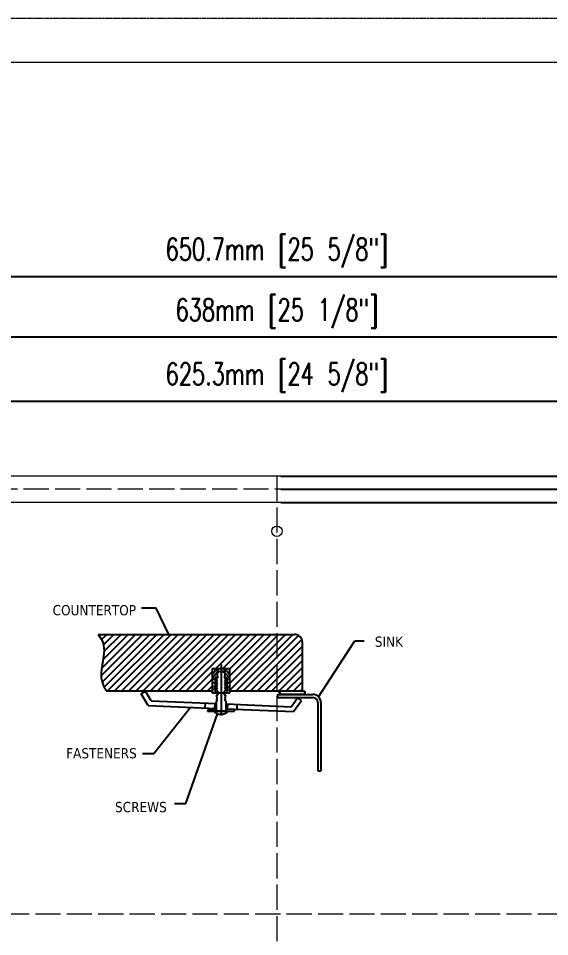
# Model space of a CAD drawing. Header units: millimetres. Extents: x 222 to 1427, y 261 to 1107.
# Drawn here: x 648.6 to 902.4, y 668.8 to 1107 of the extents above; entities that cross this region are included whole.
import ezdxf

# ---------------------------------------------------------------- set-up
doc = ezdxf.new("R2010")
doc.units = ezdxf.units.MM
doc.linetypes.add('ACAD_ISO02W100', pattern=[15, 12, -3])
doc.linetypes.add('PHANTOM2', pattern=[1.25, 0.625, -0.125, 0.125, -0.125, 0.125, -0.125])
doc.layers.add('CONT', color=7, linetype='Continuous')
for name, color, linetype, lineweight in [('文字', 3, 'Continuous', 30), ('細實線', 1, 'Continuous', 13), ('虚线', 2, 'ACAD_ISO02W100', 30)]:
    doc.layers.add(name, color=color, linetype=linetype, lineweight=lineweight)
doc.layers.add('裝訂區域', color=6, linetype='PHANTOM2', lineweight=13, plot=False)
doc.styles.add('DIM', font='txt.shx', dxfattribs={"width": 0.7, "bigfont": 'chineset.shx'})
doc.styles.get("Standard").update_dxf_attribs({"font": 'arial.ttf'})
doc.dimstyles.new('mm+in', dxfattribs={"dimscale": 3, "dimtxt": 3.5, "dimasz": 2.5, "dimexe": 1.25, "dimexo": 0.625, "dimgap": 2, "dimtad": 1, "dimtoh": 1, "dimdsep": 46, "dimtxsty": 'DIM', "dimcen": 0, "dimclrd": 1, "dimclre": 1, "dimclrt": 3, "dimadec": 0, "dimazin": 0, "dimtfac": 1, "dimtofl": 0, "dimtmove": 0, "dimatfit": 3, "dimfxl": 1, "dimlwd": -1, "dimarcsym": 0})

# ---------------------------------------------------------------- blocks, each defined once
blk = doc.blocks.new('*D20')
at = {"color": 1, "lineweight": -2}
for p, q in [((774.03, 875.92), (1139.02, 875.92)), ((774.03, 483.62), (1139.02, 483.62))]:
    blk.add_line(p, q, dxfattribs=at)
at = {"color": 1}
blk.add_line((1135.27, 868.42), (1135.27, 491.12), dxfattribs=at)
for points in [[(1136.52, 868.42), (1134.02, 868.42), (1135.27, 875.92)], [(1134.02, 491.12), (1136.52, 491.12), (1135.27, 483.62)]]:
    blk.add_solid(points, dxfattribs=at)
at = {"layer": 'Defpoints', "color": 0}
for p in [(772.15, 875.92), (772.15, 483.62), (1135.27, 483.62)]:
    blk.add_point(p, dxfattribs=at)
at = {"color": 3, "lineweight": 0, "insert": (1124.02, 679.77), "char_height": 10.5, "attachment_point": 5, "rotation": 90, "style": 'DIM'}
blk.add_mtext('392.3mm [15 7/16"]', dxfattribs=at)
blk = doc.blocks.new('*D21')
at = {"color": 1, "lineweight": -2}
for p, q in [((774.03, 882.27), (1172.57, 882.27)), ((774.03, 477.27), (1172.57, 477.27))]:
    blk.add_line(p, q, dxfattribs=at)
at = {"color": 1}
blk.add_line((1168.82, 874.77), (1168.82, 484.77), dxfattribs=at)
for points in [[(1170.07, 874.77), (1167.57, 874.77), (1168.82, 882.27)], [(1167.57, 484.77), (1170.07, 484.77), (1168.82, 477.27)]]:
    blk.add_solid(points, dxfattribs=at)
at = {"layer": 'Defpoints', "color": 0}
for p in [(772.15, 882.27), (772.15, 477.27), (1168.82, 477.27)]:
    blk.add_point(p, dxfattribs=at)
at = {"color": 3, "lineweight": 0, "insert": (1157.57, 679.77), "char_height": 10.5, "attachment_point": 5, "rotation": 90, "style": 'DIM'}
blk.add_mtext('405mm [15 15/16"]', dxfattribs=at)
blk = doc.blocks.new('*D22')
at = {"color": 1, "lineweight": -2}
for p, q in [((774.03, 888.62), (1211.26, 888.62)), ((774.03, 470.92), (1211.26, 470.92))]:
    blk.add_line(p, q, dxfattribs=at)
at = {"color": 1}
blk.add_line((1207.51, 881.12), (1207.51, 478.42), dxfattribs=at)
for points in [[(1208.76, 881.12), (1206.26, 881.12), (1207.51, 888.62)], [(1206.26, 478.42), (1208.76, 478.42), (1207.51, 470.92)]]:
    blk.add_solid(points, dxfattribs=at)
at = {"layer": 'Defpoints', "color": 0}
for p in [(772.15, 888.62), (772.15, 470.92), (1207.51, 470.92)]:
    blk.add_point(p, dxfattribs=at)
at = {"color": 3, "lineweight": 0, "insert": (1196.26, 679.77), "char_height": 10.5, "attachment_point": 5, "rotation": 90, "style": 'DIM'}
blk.add_mtext('417.7mm [16 7/16"]', dxfattribs=at)
blk = doc.blocks.new('*D23')
at = {"color": 1, "lineweight": -2}
for p, q in [((459.5, 681.65), (459.5, 928.06)), ((1084.8, 681.65), (1084.8, 928.06))]:
    blk.add_line(p, q, dxfattribs=at)
at = {"color": 1}
blk.add_line((467, 924.31), (1077.3, 924.31), dxfattribs=at)
for points in [[(467, 925.56), (467, 923.06), (459.5, 924.31)], [(1077.3, 923.06), (1077.3, 925.56), (1084.8, 924.31)]]:
    blk.add_solid(points, dxfattribs=at)
at = {"layer": 'Defpoints', "color": 0}
for p in [(1084.8, 924.31), (459.5, 679.77), (1084.8, 679.77)]:
    blk.add_point(p, dxfattribs=at)
at = {"color": 3, "lineweight": 0, "insert": (772.15, 935.56), "char_height": 10.5, "attachment_point": 5, "style": 'DIM'}
blk.add_mtext('625.3mm [24 5/8"]', dxfattribs=at)
blk = doc.blocks.new('*D24')
at = {"color": 1, "lineweight": -2}
for p, q in [((453.15, 681.65), (453.15, 958.73)), ((1091.15, 681.65), (1091.15, 958.73))]:
    blk.add_line(p, q, dxfattribs=at)
at = {"color": 1}
blk.add_line((460.65, 954.98), (1083.65, 954.98), dxfattribs=at)
for points in [[(460.65, 956.23), (460.65, 953.73), (453.15, 954.98)], [(1083.65, 953.73), (1083.65, 956.23), (1091.15, 954.98)]]:
    blk.add_solid(points, dxfattribs=at)
at = {"layer": 'Defpoints', "color": 0}
for p in [(1091.15, 954.98), (453.15, 679.77), (1091.15, 679.77)]:
    blk.add_point(p, dxfattribs=at)
at = {"color": 3, "lineweight": 0, "insert": (772.15, 966.23), "char_height": 10.5, "attachment_point": 5, "style": 'DIM'}
blk.add_mtext('638mm [25 1/8"]', dxfattribs=at)
blk = doc.blocks.new('*D25')
at = {"color": 1, "lineweight": -2}
for p, q in [((446.8, 681.65), (446.8, 987.61)), ((1097.5, 681.65), (1097.5, 987.61))]:
    blk.add_line(p, q, dxfattribs=at)
at = {"color": 1}
blk.add_line((454.3, 983.86), (1090, 983.86), dxfattribs=at)
for points in [[(454.3, 985.11), (454.3, 982.61), (446.8, 983.86)], [(1090, 982.61), (1090, 985.11), (1097.5, 983.86)]]:
    blk.add_solid(points, dxfattribs=at)
at = {"layer": 'Defpoints', "color": 0}
for p in [(1097.5, 983.86), (446.8, 679.77), (1097.5, 679.77)]:
    blk.add_point(p, dxfattribs=at)
at = {"color": 3, "lineweight": 0, "insert": (772.15, 995.11), "char_height": 10.5, "attachment_point": 5, "style": 'DIM'}
blk.add_mtext('650.7mm [25 5/8"]', dxfattribs=at)
blk = doc.blocks.new('efw')
at = {"layer": 'CONT', "lineweight": 25}
h = blk.add_hatch(dxfattribs=at)
h.set_pattern_fill('ANSI31', color=256, scale=0.808315, style=0)
h.set_pattern_definition([(45, (-2535.7435, -4394.8292), (-1.814719, 1.814719), [])])
edge = h.paths.add_edge_path()
edge.add_arc((-1986.41, -4346.4), 4.04, 0, 90)
edge.add_line((-1986.41, -4342.36), (-2086.08, -4342.36))
edge.add_spline(control_points=[(-2086.08, -4342.36), (-2085.3, -4343.42), (-2080.2, -4350.35), (-2087.26, -4362.29), (-2082.56, -4369.84), (-2081.7, -4371.22)], knot_values=[0, 0, 0, 0, 4.788302, 31.211075, 37.135874, 37.135874, 37.135874, 37.135874], degree=3, periodic=0)
edge.add_line((-2081.7, -4371.22), (-2028.11, -4371.22))
edge.add_line((-2028.11, -4371.22), (-2028.11, -4359.65))
edge.add_line((-2028.11, -4359.65), (-2019.24, -4359.65))
edge.add_line((-2019.24, -4359.65), (-2019.24, -4371.22))
edge.add_line((-2019.24, -4371.22), (-1982.37, -4371.22))
edge.add_line((-1982.37, -4371.22), (-1982.37, -4346.4))
at = {"lineweight": 25}
for p, q in [((-2064.15, -4372.49), (-2062.07, -4371.24)), ((-2031.7, -4377.23), (-2031.8, -4379.65)), ((-2026.85, -4377.43), (-2026.95, -4379.85)), ((-2020.39, -4377.7), (-2020.49, -4380.13)), ((-2015.55, -4377.91), (-2015.65, -4380.33)), ((-1982.81, -4375.9), (-1984.78, -4374.49))]:
    blk.add_line(p, q, dxfattribs=at)
at = {"layer": 'CONT', "lineweight": 25}
for p, q in [((-2056.53, -4329.02), (-2063.98, -4329.02)), ((-2050.18, -4342.36), (-2056.53, -4329.02)), ((-2086.08, -4342.36), (-1986.41, -4342.36)), ((-1974.1, -4374.02), (-1955.69, -4345.68)), ((-1955.69, -4345.68), (-1950.91, -4345.68)), ((-1982.37, -4371.22), (-1982.37, -4346.4)), ((-2028.11, -4359.65), (-2019.24, -4359.65)), ((-2025.83, -4359.65), (-2028.11, -4363)), ((-2028.11, -4359.65), (-2028.11, -4372.07)), ((-2025.05, -4359.65), (-2025.05, -4360.54)), ((-2023.67, -4357.69), (-2023.67, -4383.58)), ((-2022.3, -4359.65), (-2022.3, -4360.54)), ((-2021.51, -4359.65), (-2019.24, -4363)), ((-2019.24, -4372.07), (-2019.24, -4359.65)), ((-2028.11, -4364.6), (-2025.63, -4361.48)), ((-2025.44, -4364.2), (-2026.62, -4364.21)), ((-2026.62, -4364.21), (-2026.62, -4372.07)), ((-2025.05, -4360.54), (-2025.63, -4360.54)), ((-2022.3, -4360.54), (-2021.72, -4360.54)), ((-2021.9, -4364.2), (-2020.73, -4364.21)), ((-2019.24, -4364.6), (-2021.72, -4361.95)), ((-2020.73, -4364.21), (-2020.73, -4372.07)), ((-2026.62, -4365.14), (-2028.11, -4365.14)), ((-2026.62, -4366.87), (-2028.11, -4366.87)), ((-2026.62, -4368.89), (-2028.11, -4368.89)), ((-2025.41, -4364.44), (-2026.08, -4365.09)), ((-2025.41, -4365.74), (-2026.08, -4365.09)), ((-2025.41, -4365.74), (-2026.08, -4366.39)), ((-2025.41, -4367.05), (-2026.08, -4366.39)), ((-2025.41, -4367.05), (-2026.08, -4367.7)), ((-2025.41, -4368.35), (-2026.08, -4367.7)), ((-2025.41, -4368.35), (-2026.08, -4369)), ((-2025.41, -4369.65), (-2026.08, -4369)), ((-2021.93, -4364.44), (-2021.26, -4365.09)), ((-2021.93, -4365.74), (-2021.26, -4365.09)), ((-2021.93, -4365.74), (-2021.26, -4366.39)), ((-2021.93, -4367.05), (-2021.26, -4366.39)), ((-2021.93, -4367.05), (-2021.26, -4367.7)), ((-2021.93, -4368.35), (-2021.26, -4367.7)), ((-2021.93, -4368.35), (-2021.26, -4369)), ((-2021.93, -4369.65), (-2021.26, -4369)), ((-2020.73, -4365.14), (-2019.24, -4365.14)), ((-2020.73, -4366.87), (-2019.24, -4366.87)), ((-2020.73, -4368.89), (-2019.24, -4368.89)), ((-2028.07, -4371.22), (-2081.7, -4371.22)), ((-2060.6, -4378.44), (-2064.15, -4372.49)), ((-2059.19, -4376.08), (-2062.07, -4371.24)), ((-2026.62, -4370.28), (-2028.11, -4370.28)), ((-2028.11, -4372.07), (-2019.24, -4372.07)), ((-2025.42, -4369.63), (-2026.1, -4370.28)), ((-2024.93, -4372.07), (-2026.1, -4370.28)), ((-2024.93, -4372.07), (-2026.1, -4373.86)), ((-2022.41, -4372.07), (-2021.25, -4370.28)), ((-2022.41, -4372.07), (-2021.25, -4373.86)), ((-2021.92, -4369.63), (-2021.25, -4370.28)), ((-2020.73, -4370.28), (-2019.24, -4370.28)), ((-1982.37, -4371.22), (-2019.24, -4371.22)), ((-1994.97, -4372.84), (-1976.96, -4372.84)), ((-1994.97, -4372.84), (-1994.97, -4374.46)), ((-1993.23, -4372.84), (-1994.34, -4371.22)), ((-1981.09, -4372.84), (-1993.23, -4372.84)), ((-1982.37, -4371.22), (-1981.09, -4371.22)), ((-1981.09, -4371.22), (-1981.09, -4372.84)), ((-2059.19, -4376.08), (-2026.11, -4377.46)), ((-2025.41, -4375.8), (-2026.11, -4376.29)), ((-2026.11, -4376.29), (-2026.11, -4381.08)), ((-2025.42, -4374.51), (-2026.1, -4373.86)), ((-2025.41, -4374.5), (-2026.08, -4375.15)), ((-2025.41, -4375.8), (-2026.08, -4375.15)), ((-2021.93, -4374.5), (-2021.26, -4375.15)), ((-2021.93, -4375.8), (-2021.26, -4375.15)), ((-2021.93, -4375.8), (-2021.23, -4376.29)), ((-2021.92, -4374.51), (-2021.25, -4373.86)), ((-2021.23, -4376.29), (-2021.23, -4381.08)), ((-2021.23, -4377.67), (-1988.06, -4379.06)), ((-1994.97, -4374.46), (-1976.96, -4374.46)), ((-1988.06, -4379.06), (-1984.78, -4374.49)), ((-1986.85, -4381.54), (-1982.81, -4375.9)), ((-1974.53, -4376.88), (-1974.53, -4411.58)), ((-1972.92, -4376.88), (-1972.92, -4411.58)), ((-2060.6, -4378.44), (-2026.11, -4379.89)), ((-2057.85, -4402.86), (-2039.12, -4379.34)), ((-2041.6, -4428.13), (-2025.38, -4382.59)), ((-2026.11, -4380.73), (-2030.53, -4380.73)), ((-2030.53, -4380.73), (-2030.53, -4381.31)), ((-2030.53, -4381.31), (-2016.86, -4381.31)), ((-2026.11, -4381.08), (-2021.23, -4381.08)), ((-2021.23, -4380.09), (-1986.85, -4381.54)), ((-2016.86, -4381.31), (-2016.81, -4380.28)), ((-2063.46, -4402.86), (-2057.85, -4402.86)), ((-1974.53, -4411.58), (-1972.92, -4411.58)), ((-2047.23, -4428.13), (-2041.6, -4428.13))]:
    blk.add_line(p, q, dxfattribs=at)
for centre, radius, start, end in [((-1986.41, -4346.4), 4.04, 0, 90), ((-2023.67, -4364.34), 3.09, 50.677, 129.323), ((-1976.96, -4376.88), 4.04, 0, 90), ((-1976.96, -4376.88), 2.42, 0, 90), ((-2023.69, -4377.67), 5.2, 224.4662, 315.5338)]:
    blk.add_arc(centre, radius, start, end, dxfattribs=at)
for points, knots in [([(-2086.08, -4342.36), (-2085.3, -4343.42), (-2080.2, -4350.35), (-2087.26, -4362.29), (-2082.56, -4369.84), (-2081.7, -4371.22)], [0, 0, 0, 0, 3.870458, 25.228387, 30.017492, 30.017492, 30.017492, 30.017492]), ([(-2025.63, -4360.54), (-2025.64, -4361.35), (-2025.65, -4362.66), (-2025.48, -4363.95), (-2025.41, -4364.44)], [0.304732, 0.304732, 0.304732, 0.304732, 3.312565, 5.150382, 5.150382, 5.150382, 5.150382]), ([(-2021.72, -4360.54), (-2021.71, -4361.35), (-2021.7, -4362.66), (-2021.87, -4363.95), (-2021.93, -4364.44)], [0.304732, 0.304732, 0.304732, 0.304732, 3.312565, 5.150382, 5.150382, 5.150382, 5.150382])]:
    blk.add_open_spline(points, degree=3, knots=knots, dxfattribs=at)
at = {"layer": 'CONT', "char_height": 5.1975, "width": 14.8643, "attachment_point": 1}
for s, insert in [('{\\fTahoma|b0|i0|c0|p34;COUNTERTOP\\P }', (-2109.16, -4327.49)), ('{\\fTahoma|b0|i0|c0|p34;SINK\\P }', (-1945.57, -4343.45)), ('{\\fTahoma|b0|i0|c0|p34;FASTENERS\\P }', (-2102.3, -4400.04)), ('{\\fTahoma|b0|i0|c0|p34;SCREWS\\P }', (-2077.48, -4427.34))]:
    blk.add_mtext(s, dxfattribs=dict(at, insert=insert))

msp = doc.modelspace()

# ---------------------------------------------------------------- linework, layer by layer
at = {"lineweight": 0}
msp.add_lwpolyline([(1399.028, 1085.939), (249.985, 1085.939), (249.985, 282.438), (1399.028, 282.438)], close=True, dxfattribs=at)
msp.add_lwpolyline([(551.151, 470.92), (993.151, 470.92, 0.4142136), (1097.501, 575.27), (1097.501, 784.27, 0.4142136), (993.151, 888.62), (551.151, 888.62, 0.4142136), (446.801, 784.27), (446.801, 575.27, 0.4142136)], format="xyb", close=True, dxfattribs=at)
msp.add_circle((772.151, 862.27), 2.5, dxfattribs=at)
at = {"layer": '文字', "lineweight": 0}
msp.add_lwpolyline([(551.151, 483.62), (993.151, 483.62, 0.4142136), (1084.801, 575.27), (1084.801, 784.27, 0.4142136), (993.151, 875.92), (551.151, 875.92, 0.4142136), (459.501, 784.27), (459.501, 575.27, 0.4142136)], format="xyb", close=True, dxfattribs=at)
at = {"layer": '虚线', "lineweight": 0}
for p, q in [((772.151, 888.62), (772.151, 470.92)), ((446.801, 679.77), (1097.501, 679.77))]:
    msp.add_line(p, q, dxfattribs=at)
msp.add_lwpolyline([(551.151, 477.27), (993.151, 477.27, 0.4142136), (1091.151, 575.27), (1091.151, 784.27, 0.4142136), (993.151, 882.27), (551.151, 882.27, 0.4142136), (453.151, 784.27), (453.151, 575.27, 0.4142136)], format="xyb", close=True, dxfattribs=at)
at = {"layer": '裝訂區域', "lineweight": 0}
msp.add_lwpolyline([(221.928, 261.295), (1427.085, 261.295), (1427.085, 1107.02), (221.928, 1107.02)], close=True, dxfattribs=at)

# ---------------------------------------------------------------- block references
at = {"layer": '細實線', "lineweight": 0, "xscale": 0.9407999999999995, "yscale": 0.9407999999999995, "zscale": 0.9407999999999995}
msp.add_blockref('efw', (2649.307, 4898.345), dxfattribs=at)

# ---------------------------------------------------------------- dimensions: what is measured, and where the dimension line sits
at = {"lineweight": 0}
for base, p1, p2, picture, middle in [((1097.501, 983.856), (446.801, 679.77), (1097.501, 679.77), '*D25', (772.151, 995.106)), ((1091.151, 954.978), (453.151, 679.77), (1091.151, 679.77), '*D24', (772.151, 966.228)), ((1084.801, 924.306), (459.501, 679.77), (1084.801, 679.77), '*D23', (772.151, 935.556))]:
    dim = msp.add_linear_dim(base=base, p1=p1, p2=p2, dimstyle='mm+in', override={"dimpost": 'mm'}, dxfattribs=at)
    dim.commit()
    dim.dimension.update_dxf_attribs({"geometry": picture, "text_midpoint": middle})
for base, p1, p2, picture, middle in [((1207.51, 470.92), (772.151, 888.62), (772.151, 470.92), '*D22', (1196.26, 679.77)), ((1168.821, 477.27), (772.151, 882.27), (772.151, 477.27), '*D21', (1157.571, 679.77)), ((1135.27, 483.62), (772.151, 875.92), (772.151, 483.62), '*D20', (1124.02, 679.77))]:
    dim = msp.add_linear_dim(base=base, p1=p1, p2=p2, angle=90, dimstyle='mm+in', override={"dimpost": 'mm'}, dxfattribs=at)
    dim.commit()
    dim.dimension.update_dxf_attribs({"geometry": picture, "text_midpoint": middle})

doc.saveas('drawing.dxf')
